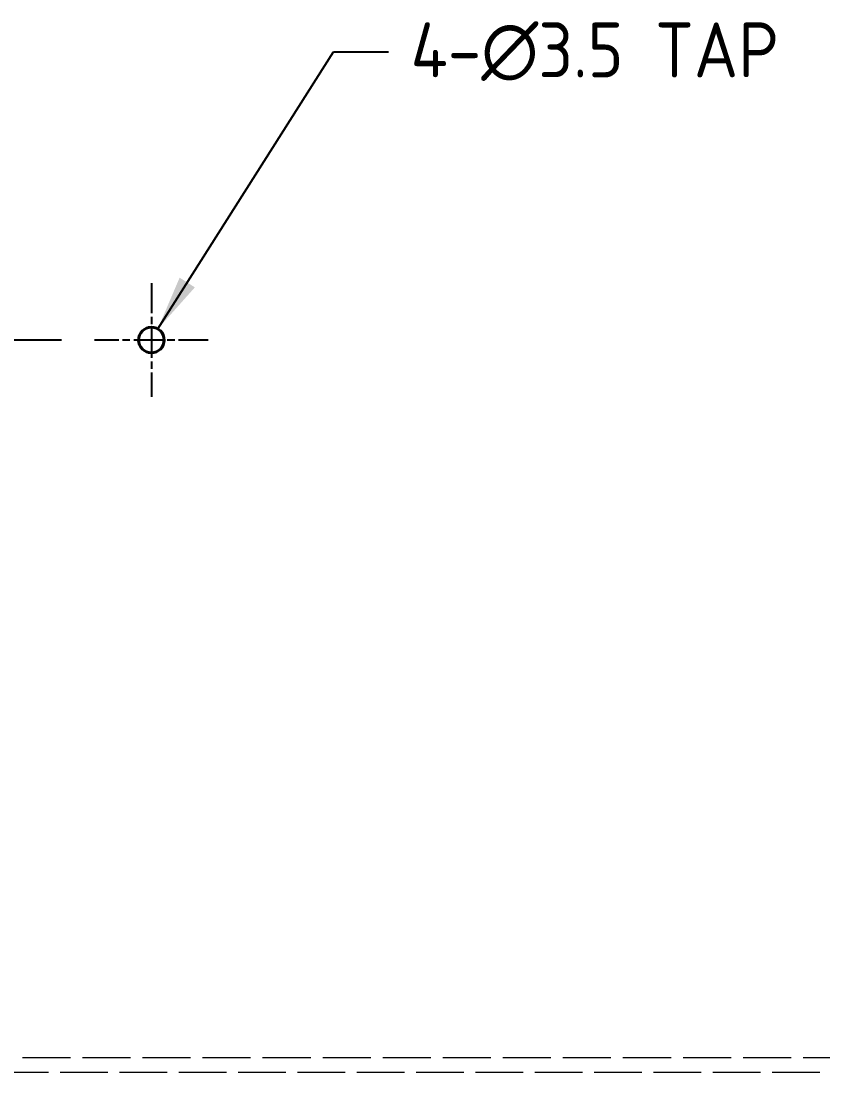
# Model space of a CAD drawing. Header units: millimetres. Extents: x 0 to 2523, y 0 to 1782.
# Drawn here: x 872.8 to 982.2, y 574 to 718.5 of the extents above; entities that cross this region are included whole.
import ezdxf

# ---------------------------------------------------------------- set-up
doc = ezdxf.new("R2010")
doc.units = ezdxf.units.MM
doc.header["$LTSCALE"] = 3
doc.linetypes.add('CHAIN', pattern=[0.3543, 0.2362, -0.0295, 0.0591, -0.0295])
doc.linetypes.add('DASHED', pattern=[0.2067, 0.1654, -0.0413])
for name, color, linetype, lineweight in [('가려진 것(ISO)', 2, 'DASHED', 18), ('가시적인 것(ISO)', 3, 'Continuous', 40), ('기호(ISO)', 5, 'Continuous', 25), ('중심 표식(ISO)', 1, 'Continuous', 25), ('치수(ISO)', 2, 'Continuous', 25)]:
    doc.layers.add(name, color=color, linetype=linetype, lineweight=lineweight)
doc.styles.add('치수 텍스트_PSTEK_POSCO', font='isocp.shx')
doc.dimstyles.new('치수_PSTEK_POSCO', dxfattribs={"dimscale": 3, "dimtxt": 2.5, "dimasz": 1.5, "dimexe": 1, "dimexo": 1.5, "dimgap": 1, "dimtad": 1, "dimrnd": 1e-08, "dimdsep": 46, "dimtxsty": '치수 텍스트_PSTEK_POSCO', "dimcen": 0.09, "dimdle": 10, "dimclrd": 7, "dimclre": 7, "dimclrt": 2, "dimadec": 1, "dimazin": 2, "dimtfac": 1, "dimtmove": 0, "dimatfit": 3, "dimfxl": 0, "dimtolj": 1, "dimlwd": -1, "dimlwe": -1, "dimarcsym": 0})
doc.dimstyles.new('치수_PSTEK_POSCO$7', dxfattribs={"dimscale": 3, "dimtxt": 2.5, "dimasz": 2.5, "dimexe": 1, "dimexo": 1.5, "dimgap": 1, "dimtad": 1, "dimrnd": 1e-08, "dimdsep": 46, "dimtxsty": '치수 텍스트_PSTEK_POSCO', "dimcen": 0.09, "dimdle": 10, "dimclrd": 7, "dimclre": 7, "dimclrt": 2, "dimadec": 1, "dimazin": 2, "dimtfac": 1, "dimtmove": 0, "dimatfit": 3, "dimfxl": 0, "dimtolj": 1, "dimlwd": -1, "dimlwe": -1, "dimarcsym": 0})

# ---------------------------------------------------------------- blocks, each defined once
blk = doc.blocks.new('*D47')
at = {"layer": 'Defpoints', "color": 0}
for p in [(882.83, 674.97), (732.47, 564.97), (882.83, 564.97)]:
    blk.add_point(p, dxfattribs=at)
at = {"layer": '치수(ISO)', "color": 7}
for p, q in [((878.33, 674.97), (729.47, 674.97)), ((732.47, 670.47), (732.47, 569.47)), ((878.33, 564.97), (729.47, 564.97))]:
    blk.add_line(p, q, dxfattribs=at)
for points in [[(731.72, 670.47), (733.22, 670.47), (732.47, 674.97)], [(731.72, 569.47), (733.22, 569.47), (732.47, 564.97)]]:
    blk.add_solid(points, dxfattribs=at)
at = {"layer": '치수(ISO)', "color": 2, "insert": (725.72, 614.72), "char_height": 7.5, "attachment_point": 4, "rotation": 90, "style": '치수 텍스트_PSTEK_POSCO'}
blk.add_mtext('\\A1;110', dxfattribs=at)

msp = doc.modelspace()

# ---------------------------------------------------------------- linework, layer by layer
at = {"layer": '가려진 것(ISO)', "ltscale": 13.215807}
msp.add_line((1133.5837, 576.9732), (797.5837, 576.9732), dxfattribs=at)
at = {"layer": '가려진 것(ISO)', "ltscale": 13.05473}
msp.add_line((1135.5837, 574.9732), (795.5837, 574.9732), dxfattribs=at)
at = {"layer": '가시적인 것(ISO)'}
msp.add_circle((890.5837, 674.9732), 1.75, dxfattribs=at)
at = {"layer": '중심 표식(ISO)', "linetype": 'CHAIN', "ltscale": 5.741138}
for p, q in [((890.5837, 682.7232), (890.5837, 667.2232)), ((898.3337, 674.9732), (882.8337, 674.9732))]:
    msp.add_line(p, q, dxfattribs=at)

# ---------------------------------------------------------------- texts
at = {"layer": '기호(ISO)', "color": 2, "insert": (925.9502, 714.3362), "char_height": 7.5, "width": 59.84368, "attachment_point": 4, "line_spacing_factor": 0.4375, "style": '치수 텍스트_PSTEK_POSCO'}
msp.add_mtext('{4-\\fAIGDT|b0|i0;\\H7.5000;n\\fisocp|b0|i0;\\H7.5000;3.5 TAP}', dxfattribs=at)

# ---------------------------------------------------------------- dimensions: what is measured, and where the dimension line sits
at = {"layer": '치수(ISO)', "color": 7}
dim = msp.add_linear_dim(base=(732.471, 564.9732), p1=(882.8337, 674.9732), p2=(882.8337, 564.9732), angle=90, dimstyle='치수_PSTEK_POSCO', override={"dimdec": 2, "dimtp": 0, "dimtm": 0, "dimtdec": 2, "dimtofl": 0, "dimatfit": 1}, dxfattribs=at)
dim.commit()
dim.dimension.update_dxf_attribs({"geometry": '*D47', "text_midpoint": (732.471, 619.9732), "dimtype": 160})

# ---------------------------------------------------------------- leaders
at = {"layer": '기호(ISO)', "color": 7, "annotation_type": 0, "has_hookline": 1, "hookline_direction": 0, "text_width": 55.9298}
msp.add_leader([(891.4587, 676.4887), (915.4502, 714.3362), (922.9502, 714.3362)], dimstyle='치수_PSTEK_POSCO$7', override={"dimtad": 0}, dxfattribs=at)

doc.saveas('drawing.dxf')
